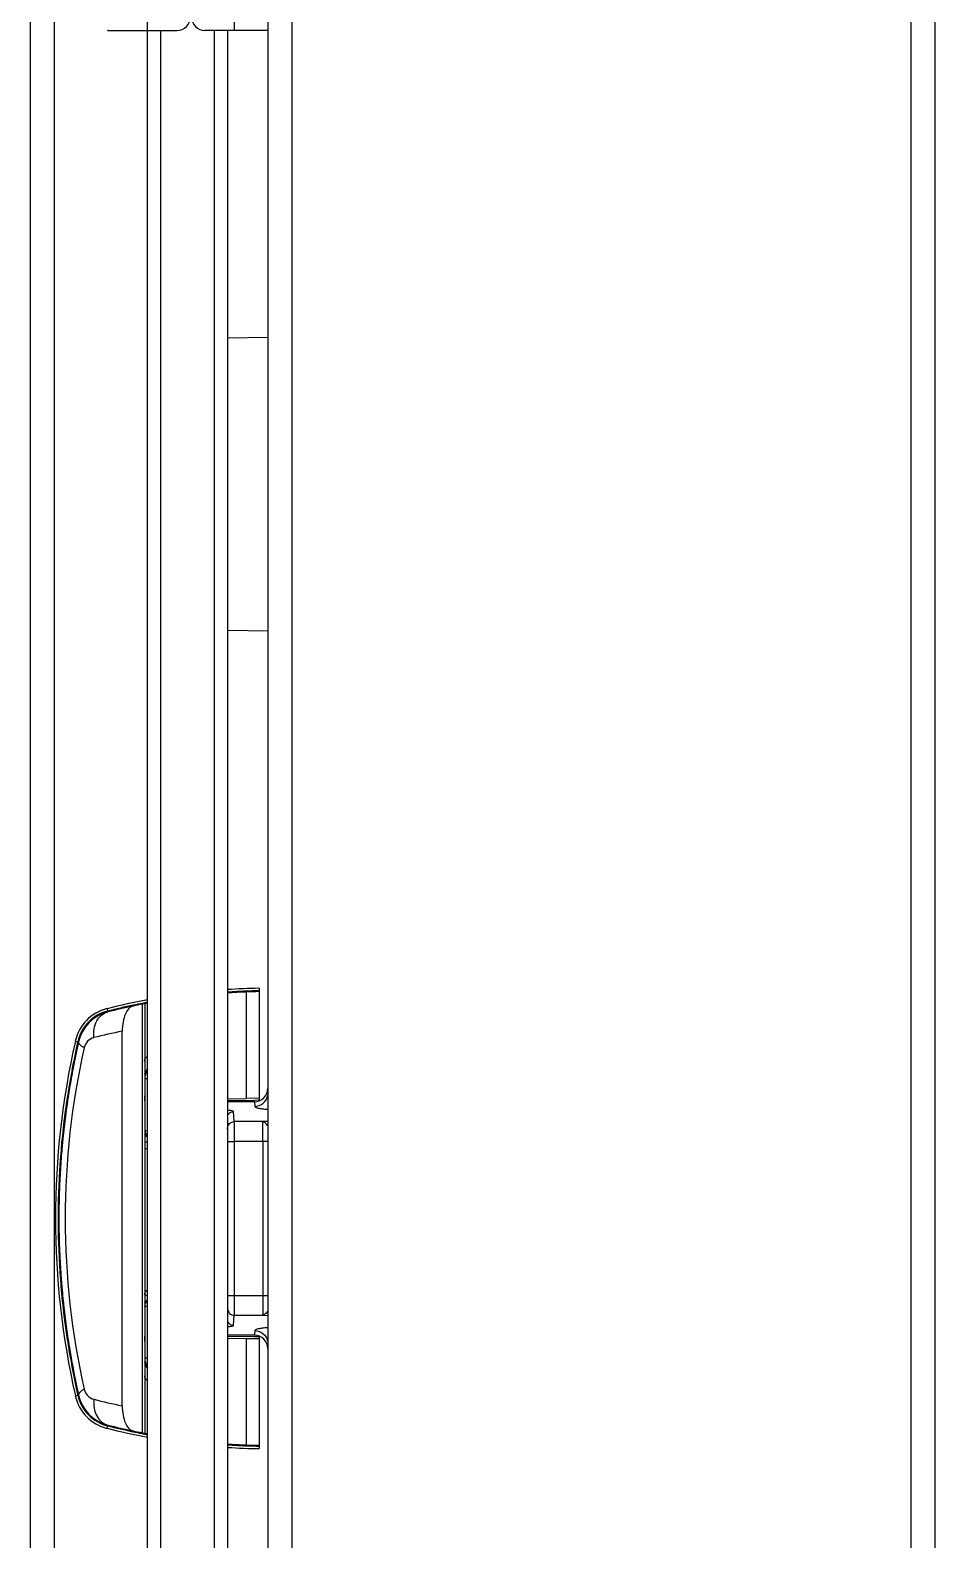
# Model space of a CAD drawing. Header units: millimetres. Extents: x 473 to 3963, y -1329 to 3488.
# Drawn here: x 3836 to 3903.8, y 1823.9 to 1937 of the extents above; entities that cross this region are included whole.
import ezdxf

# ---------------------------------------------------------------- set-up
doc = ezdxf.new("R2010")
doc.units = ezdxf.units.MM
doc.header["$LTSCALE"] = 392.37
doc.layers.get('0').update_dxf_attribs({"linetype": 'CONTINUOUS'})

msp = doc.modelspace()

# ---------------------------------------------------------------- linework, layer by layer
at = {"linetype": 'Continuous'}
for p, q in [((3836.01, 2043.77), (3836.01, 1400.77)), ((3837.81, 2043.77), (3837.81, 1570.07)), ((3853.81, 2042.47), (3853.81, 1493.47)), ((3855.61, 2042.47), (3855.61, 1493.47)), ((3902.01, 2042.47), (3902.01, 1493.47)), ((3903.81, 2042.47), (3903.81, 1493.47)), ((3844.81, 1936.97), (3844.81, 1983.97)), ((3851.31, 1983.97), (3851.31, 1936.97)), ((3841.91, 1936.97), (3844.81, 1936.97)), ((3844.81, 1598.97), (3844.81, 1936.97)), ((3844.81, 1598.97), (3844.81, 1936.97)), ((3844.81, 1936.97), (3847.01, 1936.97)), ((3845.81, 1598.97), (3845.81, 1936.97)), ((3851.31, 1936.97), (3849.11, 1936.97)), ((3849.81, 1936.97), (3849.81, 1598.97)), ((3850.81, 1936.97), (3850.81, 1598.97)), ((3850.81, 1936.97), (3850.81, 1598.97)), ((3852.31, 1936.97), (3851.31, 1936.97)), ((3853.81, 1936.97), (3852.31, 1936.97)), ((3853.81, 1913.97), (3850.81, 1913.91)), ((3853.81, 1891.97), (3850.81, 1892.02)), ((3853.16, 1865.22), (3853.16, 1865.02)), ((3844.4, 1864.03), (3844.4, 1831.91)), ((3844.6, 1864.06), (3844.6, 1859.76)), ((3852.19, 1864.94), (3852.19, 1856.95)), ((3853.16, 1865.02), (3853.16, 1864.97)), ((3853.16, 1864.97), (3853.16, 1856.97)), ((3853.16, 1864.97), (3853.16, 1856.97)), ((3841.77, 1863.69), (3841.81, 1863.5)), ((3841.83, 1863.45), (3841.81, 1863.5)), ((3842.91, 1833.94), (3842.91, 1861.99)), ((3839.39, 1861.25), (3839.58, 1861.21)), ((3839.64, 1861.2), (3839.58, 1861.21)), ((3844.6, 1859.76), (3844.6, 1857.15)), ((3844.6, 1858.42), (3844.6, 1857.24)), ((3844.81, 1858.42), (3844.6, 1858.42)), ((3844.6, 1857.15), (3844.6, 1856.78)), ((3844.6, 1856.78), (3844.6, 1853.21)), ((3844.6, 1856.69), (3844.6, 1854.55)), ((3850.81, 1856.92), (3852.19, 1856.95)), ((3852.81, 1856.81), (3850.81, 1856.77)), ((3850.81, 1856.72), (3852.81, 1856.72)), ((3853.16, 1856.97), (3852.19, 1856.95)), ((3853.16, 1856.82), (3852.81, 1856.81)), ((3852.81, 1856.72), (3852.84, 1856.36)), ((3853.16, 1856.97), (3853.16, 1856.82)), ((3853.16, 1856.82), (3853.16, 1856.78)), ((3851.31, 1855.22), (3851.26, 1855.97)), ((3853.44, 1855.22), (3851.31, 1855.22)), ((3853.81, 1855.24), (3853.44, 1855.22)), ((3853.44, 1853.73), (3853.44, 1855.22)), ((3844.6, 1854.55), (3844.81, 1854.55)), ((3844.63, 1854.24), (3844.61, 1854.29)), ((3844.63, 1854.24), (3844.64, 1854.24)), ((3844.6, 1853.72), (3844.81, 1853.72)), ((3844.6, 1853.21), (3844.81, 1853.21)), ((3844.6, 1853.21), (3844.6, 1842.26)), ((3850.82, 1842.2), (3850.82, 1853.73)), ((3850.82, 1853.73), (3851.32, 1853.73)), ((3851.32, 1842.2), (3851.32, 1853.73)), ((3853.44, 1853.73), (3851.32, 1853.73)), ((3853.81, 1853.73), (3853.44, 1853.73)), ((3853.44, 1853.73), (3853.44, 1842.2)), ((3844.6, 1842.26), (3844.6, 1839.15)), ((3844.6, 1842.21), (3844.62, 1842.21)), ((3844.6, 1841.38), (3844.6, 1839.24)), ((3844.81, 1841.38), (3844.6, 1841.38)), ((3844.61, 1841.65), (3844.63, 1841.69)), ((3844.62, 1842.21), (3844.81, 1842.21)), ((3844.63, 1841.69), (3844.64, 1841.7)), ((3850.82, 1842.2), (3851.32, 1842.2)), ((3851.32, 1842.2), (3853.44, 1842.2)), ((3853.44, 1842.2), (3853.81, 1842.2)), ((3853.44, 1842.2), (3853.44, 1840.71)), ((3851.26, 1839.96), (3851.31, 1840.71)), ((3851.31, 1840.71), (3853.44, 1840.71)), ((3853.44, 1840.71), (3853.81, 1840.69)), ((3844.6, 1839.15), (3844.6, 1838.77)), ((3852.81, 1839.22), (3850.81, 1839.22)), ((3850.81, 1839.16), (3852.81, 1839.12)), ((3852.84, 1839.57), (3852.81, 1839.22)), ((3852.81, 1839.12), (3853.16, 1839.12)), ((3853.16, 1839.15), (3853.16, 1839.12)), ((3853.16, 1839.12), (3853.16, 1838.97)), ((3844.6, 1838.77), (3844.6, 1836.17)), ((3844.6, 1838.7), (3844.6, 1837.51)), ((3850.81, 1839.01), (3852.19, 1838.98)), ((3852.19, 1838.98), (3853.16, 1838.97)), ((3852.19, 1838.98), (3852.19, 1830.99)), ((3853.16, 1838.97), (3853.16, 1830.97)), ((3853.16, 1838.97), (3853.16, 1830.97)), ((3844.81, 1837.51), (3844.6, 1837.51)), ((3844.6, 1836.17), (3844.6, 1831.87)), ((3839.39, 1834.68), (3839.58, 1834.72)), ((3839.64, 1834.73), (3839.58, 1834.72)), ((3841.77, 1832.24), (3841.81, 1832.43)), ((3841.83, 1832.49), (3841.81, 1832.43)), ((3844.59, 1831.81), (3844.58, 1831.81)), ((3853.16, 1830.97), (3853.16, 1830.91)), ((3853.16, 1830.91), (3853.16, 1830.72)), ((3853.16, 1830.72), (3853.16, 1830.72))]:
    msp.add_line(p, q, dxfattribs=at)
for centre, radius, start, end in [((3847.01, 1937.97), 1, 270, 360), ((3849.11, 1937.97), 1, 180, 270), ((3854.1, 1814.97), 50.25, 91.0717, 93.7717), ((3854.1, 1814.97), 50.25, 91.0717, 93.7509), ((3854.1, 1814.97), 50.25, 100.6318, 104.2025), ((3854.1, 1814.97), 50.25, 100.6535, 104.2025), ((3854.1, 1814.97), 50, 101.1824, 101.986), ((3854.1, 1814.97), 50.06, 101.1533, 101.9523), ((3854.1, 1814.97), 50, 100.9504, 101.1824), ((3854.1, 1814.97), 50.06, 100.9321, 101.1533), ((3854.1, 1814.97), 50.06, 100.9243, 100.9321), ((3854.1, 1814.97), 50, 100.7031, 100.9503), ((3854.1, 1814.97), 50.06, 100.6727, 100.9243), ((3854.1, 1814.97), 50.06, 92.1956, 93.786), ((3854.1, 1814.97), 50, 92.1781, 93.7689), ((3854.1, 1814.97), 50.06, 91.0717, 92.1956), ((3854.1, 1814.97), 50, 91.0717, 92.1781), ((3842.56, 1860.54), 3.25, 104.2025, 167.2578), ((3842.56, 1860.54), 3.06, 104.2025, 167.2578), ((3842.56, 1860.54), 3, 104.2025, 167.2578), ((3842.56, 1860.54), 3, 104.2025, 114.8727), ((3854.1, 1814.97), 50.06, 101.9523, 104.2025), ((3854.1, 1814.97), 50, 101.986, 104.2025), ((3852.56, 1814.97), 48.01, 101.6018, 104.2023), ((3898.16, 1847.97), 60.25, 167.2578, 192.7422), ((3898.16, 1847.97), 60.25, 167.2578, 192.7422), ((3898.16, 1847.97), 60, 167.2578, 192.7422), ((3896.63, 1847.97), 58, 167.2579, 192.7421), ((3898.16, 1847.97), 60.06, 167.2578, 167.9125), ((3898.16, 1847.97), 60, 167.2578, 167.9111), ((3842.56, 1860.54), 3, 156.9227, 167.2578), ((3841.03, 1860.54), 1, 104.2009, 167.2594), ((3898.16, 1847.97), 60.06, 167.9125, 169.9362), ((3898.16, 1847.97), 60, 168.447, 169.9138), ((3898.16, 1847.97), 60, 167.9111, 168.4571), ((3898.16, 1847.97), 60, 167.9113, 168.4349), ((3898.16, 1847.97), 60, 167.9113, 168.447), ((3898.16, 1847.97), 60.06, 169.9362, 186.4126), ((3898.16, 1847.97), 60, 169.9138, 170.8043), ((3898.16, 1847.97), 60, 170.9459, 174.3793), ((3842.61, 1856.97), 2, 354.7852, 5.2161), ((3898.16, 1847.97), 60, 174.3793, 174.7165), ((3898.16, 1847.97), 60, 174.7165, 177.9994), ((3898.16, 1847.97), 60, 178.4118, 181.6541), ((3898.16, 1847.97), 60, 177.9994, 178.4118), ((3898.16, 1847.97), 60, 181.6541, 181.9032), ((3898.16, 1847.97), 60, 181.9032, 184.9367), ((3898.16, 1847.97), 60, 184.9367, 185.735), ((3898.16, 1847.97), 60, 185.735, 186.4127), ((3898.16, 1847.97), 60, 186.1647, 186.4256), ((3898.16, 1847.97), 60.06, 186.4126, 192.0873), ((3898.16, 1847.97), 60, 186.4127, 189.09), ((3842.61, 1838.97), 2, 354.5265, 5.2921), ((3898.16, 1847.97), 60, 189.1396, 191.566), ((3898.16, 1847.97), 60, 191.5, 191.554), ((3898.16, 1847.97), 60, 191.5427, 192.0887), ((3898.16, 1847.97), 60, 191.554, 192.0885), ((3898.16, 1847.97), 60, 191.566, 192.0885), ((3842.56, 1835.39), 3.25, 192.7422, 255.7975), ((3898.16, 1847.97), 60.06, 192.0873, 192.7422), ((3898.16, 1847.97), 60, 192.0887, 192.7422), ((3842.56, 1835.39), 3.06, 192.7422, 255.7975), ((3842.56, 1835.39), 3, 192.7422, 255.7975), ((3842.56, 1835.39), 3, 192.7422, 203.0781), ((3841.03, 1835.39), 1, 192.7405, 255.7992), ((3852.56, 1880.96), 48.01, 255.7977, 258.3982), ((3842.56, 1835.39), 3, 245.1276, 245.266), ((3842.56, 1835.39), 3, 245.266, 255.7975), ((3854.1, 1880.96), 50.06, 255.7981, 258.0144), ((3854.1, 1880.96), 50, 255.7975, 258.014), ((3854.1, 1880.96), 50.25, 255.7975, 259.3766), ((3854.1, 1880.99), 50.09, 258.0142, 258.817), ((3854.1, 1880.96), 50, 258.014, 258.8176), ((3854.1, 1880.99), 50.09, 258.817, 259.0409), ((3854.1, 1880.96), 50, 258.8176, 259.0472), ((3854.1, 1880.98), 50.08, 259.0487, 259.3029), ((3854.1, 1880.96), 50, 259.0496, 259.2969), ((3854.1, 1880.96), 50, 259.0472, 259.0496), ((3854.1, 1880.96), 50, 266.2311, 267.8219), ((3854.1, 1880.98), 50.08, 266.2351, 267.8207), ((3854.1, 1880.96), 50.25, 266.2764, 268.9283), ((3854.1, 1880.96), 50, 267.8219, 268.9283), ((3854.1, 1880.94), 50.04, 267.8207, 268.928)]:
    msp.add_arc(centre, radius, start, end, dxfattribs=at)
for centre, major_axis, start_param, end_param in [((3852.81, 1857.72), (-0.07, 1.01), 3.071167, 4.6409), ((3852.81, 1838.21), (0.07, 1.01), -1.499307, 0.070426)]:
    msp.add_ellipse(centre, major_axis=major_axis, ratio=0.992509, start_param=start_param, end_param=end_param, dxfattribs=at)
for points, knots in [([(3841.81, 1937.03), (3841.81, 1937.01), (3841.84, 1936.96), (3841.89, 1936.97), (3841.91, 1936.97)], [0, 0, 0, 0, 0.401196, 1, 1, 1, 1]), ([(3840.79, 1861.51), (3840.76, 1861.73), (3840.77, 1862.17), (3840.97, 1862.76), (3841.32, 1863.23), (3841.66, 1863.4), (3841.83, 1863.45)], [0, 0, 0, 0, 0.280769, 0.541966, 0.779372, 1, 1, 1, 1]), ([(3843.71, 1863.88), (3843.45, 1863.83), (3843.13, 1863.35), (3842.95, 1862.68), (3842.91, 1862.23), (3842.91, 1861.99)], [0, 0, 0, 0, 0.379194, 0.669197, 1, 1, 1, 1]), ([(3840.06, 1860.76), (3839.94, 1860.82), (3839.76, 1860.92), (3839.62, 1861.13), (3839.64, 1861.2)], [0, 0, 0, 0, 0.645739, 1, 1, 1, 1]), ([(3851.26, 1855.97), (3851.25, 1855.99), (3851.21, 1856.01), (3851.07, 1856.05), (3850.92, 1856.06), (3850.81, 1856.07)], [0, 0, 0, 0, 0.093097, 0.292969, 1, 1, 1, 1]), ([(3852.84, 1856.36), (3853.06, 1856.36), (3853.54, 1856.53), (3853.78, 1856.96), (3853.82, 1857.19)], [0, 0, 0, 0, 0.50109, 1, 1, 1, 1]), ([(3852.84, 1856.36), (3852.84, 1856.33), (3852.95, 1856.27), (3853.13, 1856.23), (3853.44, 1856.18), (3853.67, 1856.16), (3853.8, 1856.15)], [0, 0, 0, 0, 0.091911, 0.292553, 0.600862, 1, 1, 1, 1]), ([(3850.81, 1855.69), (3850.85, 1855.77), (3850.98, 1855.92), (3851.16, 1855.97), (3851.26, 1855.97)], [0, 0, 0, 0, 0.499057, 1, 1, 1, 1]), ([(3850.81, 1854.72), (3850.81, 1854.85), (3850.92, 1855.11), (3851.18, 1855.22), (3851.31, 1855.22)], [0, 0, 0, 0, 0.498686, 1, 1, 1, 1]), ([(3851.32, 1853.73), (3851.32, 1854.06), (3851.31, 1854.56), (3851.32, 1855.05), (3851.31, 1855.22)], [0, 0, 0, 0, 0.667584, 1, 1, 1, 1]), ([(3853.81, 1854.91), (3853.79, 1854.95), (3853.69, 1855.08), (3853.55, 1855.19), (3853.44, 1855.22)], [0, 0, 0, 0, 0.29667, 1, 1, 1, 1]), ([(3850.82, 1853.73), (3850.82, 1853.84), (3850.82, 1854.17), (3850.82, 1854.5), (3850.81, 1854.72)], [0, 0, 0, 0, 0.346953, 1, 1, 1, 1]), ([(3851.31, 1840.71), (3851.32, 1840.88), (3851.31, 1841.37), (3851.32, 1841.87), (3851.32, 1842.2)], [0, 0, 0, 0, 0.332416, 1, 1, 1, 1]), ([(3850.81, 1841.21), (3850.81, 1841.08), (3850.92, 1840.82), (3851.18, 1840.71), (3851.31, 1840.71)], [0, 0, 0, 0, 0.498686, 1, 1, 1, 1]), ([(3850.81, 1840.24), (3850.85, 1840.16), (3850.98, 1840.01), (3851.16, 1839.96), (3851.26, 1839.96)], [0, 0, 0, 0, 0.499057, 1, 1, 1, 1]), ([(3853.81, 1841.02), (3853.79, 1840.98), (3853.69, 1840.85), (3853.55, 1840.74), (3853.44, 1840.71)], [0, 0, 0, 0, 0.29667, 1, 1, 1, 1]), ([(3850.81, 1839.86), (3850.92, 1839.87), (3851.07, 1839.88), (3851.21, 1839.92), (3851.25, 1839.94), (3851.26, 1839.96)], [0, 0, 0, 0, 0.707031, 0.906903, 1, 1, 1, 1]), ([(3853.8, 1839.78), (3853.67, 1839.77), (3853.44, 1839.75), (3853.13, 1839.7), (3852.95, 1839.66), (3852.84, 1839.6), (3852.84, 1839.57)], [0, 0, 0, 0, 0.399138, 0.707447, 0.908089, 1, 1, 1, 1]), ([(3852.84, 1839.57), (3853.06, 1839.57), (3853.54, 1839.4), (3853.78, 1838.97), (3853.82, 1838.74)], [0, 0, 0, 0, 0.50109, 1, 1, 1, 1]), ([(3840.06, 1835.17), (3839.94, 1835.11), (3839.76, 1835.01), (3839.62, 1834.8), (3839.64, 1834.73)], [0, 0, 0, 0, 0.645732, 1, 1, 1, 1]), ([(3840.79, 1834.42), (3840.76, 1834.2), (3840.77, 1833.77), (3840.97, 1833.17), (3841.32, 1832.7), (3841.66, 1832.53), (3841.83, 1832.49)], [0, 0, 0, 0, 0.280769, 0.541966, 0.779372, 1, 1, 1, 1]), ([(3842.91, 1833.94), (3842.91, 1833.7), (3842.95, 1833.25), (3843.13, 1832.58), (3843.45, 1832.1), (3843.71, 1832.05)], [0, 0, 0, 0, 0.330803, 0.620806, 1, 1, 1, 1])]:
    msp.add_open_spline(points, degree=3, knots=knots, dxfattribs=at)
for points in [[(3844.59, 1859.76), (3844.6, 1859.9), (3844.69, 1860.05), (3844.81, 1860.13)], [(3844.8, 1859.2), (3844.7, 1859.07), (3844.63, 1858.91), (3844.59, 1858.75)], [(3844.8, 1859.1), (3844.68, 1858.9), (3844.6, 1858.66), (3844.6, 1858.42)], [(3844.6, 1854.55), (3844.6, 1854.4), (3844.69, 1854.24), (3844.81, 1854.15)], [(3844.61, 1854.29), (3844.65, 1854.2), (3844.72, 1854.13), (3844.81, 1854.08)], [(3844.64, 1854.24), (3844.68, 1854.16), (3844.74, 1854.1), (3844.8, 1854.05)], [(3844.59, 1842.26), (3844.6, 1842.4), (3844.69, 1842.55), (3844.81, 1842.63)], [(3844.6, 1841.38), (3844.6, 1841.53), (3844.69, 1841.69), (3844.81, 1841.78)], [(3844.61, 1841.65), (3844.65, 1841.73), (3844.72, 1841.8), (3844.81, 1841.85)], [(3844.64, 1841.7), (3844.68, 1841.77), (3844.74, 1841.83), (3844.8, 1841.88)], [(3844.59, 1837.18), (3844.63, 1837.02), (3844.7, 1836.86), (3844.8, 1836.73)], [(3844.6, 1837.51), (3844.6, 1837.27), (3844.68, 1837.03), (3844.8, 1836.83)], [(3844.81, 1835.8), (3844.69, 1835.88), (3844.6, 1836.03), (3844.59, 1836.17)]]:
    msp.add_open_spline(points, degree=3, dxfattribs=at)

doc.saveas('drawing.dxf')
